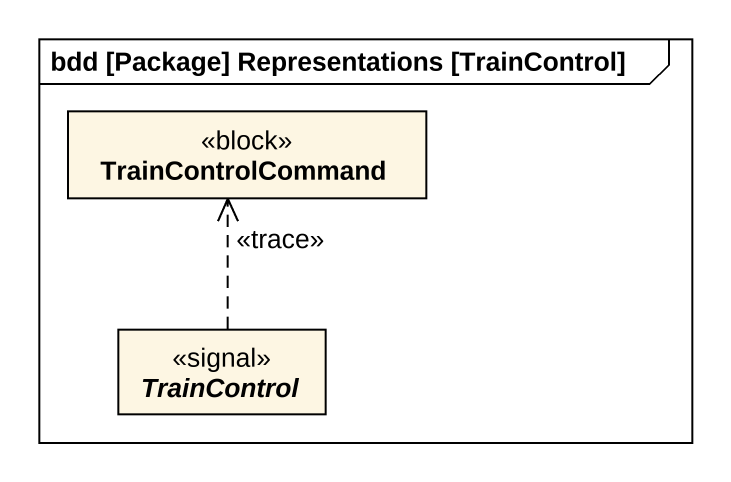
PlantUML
@startuml
mainframe bdd [Package] Representations [TrainControl]
hide circle
hide empty members
class TrainControlCommand <<block>>
abstract class TrainControl <<signal>>
TrainControl .up.> TrainControlCommand : <<trace>>
@enduml
